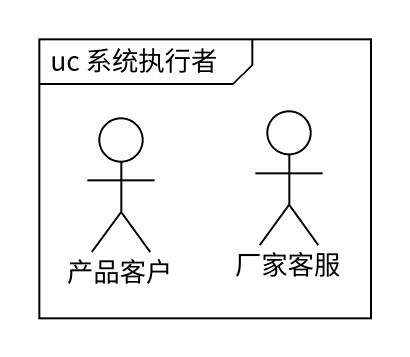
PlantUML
@startuml
mainframe uc 系统执行者
actor 产品客户
actor 厂家客服
@enduml
